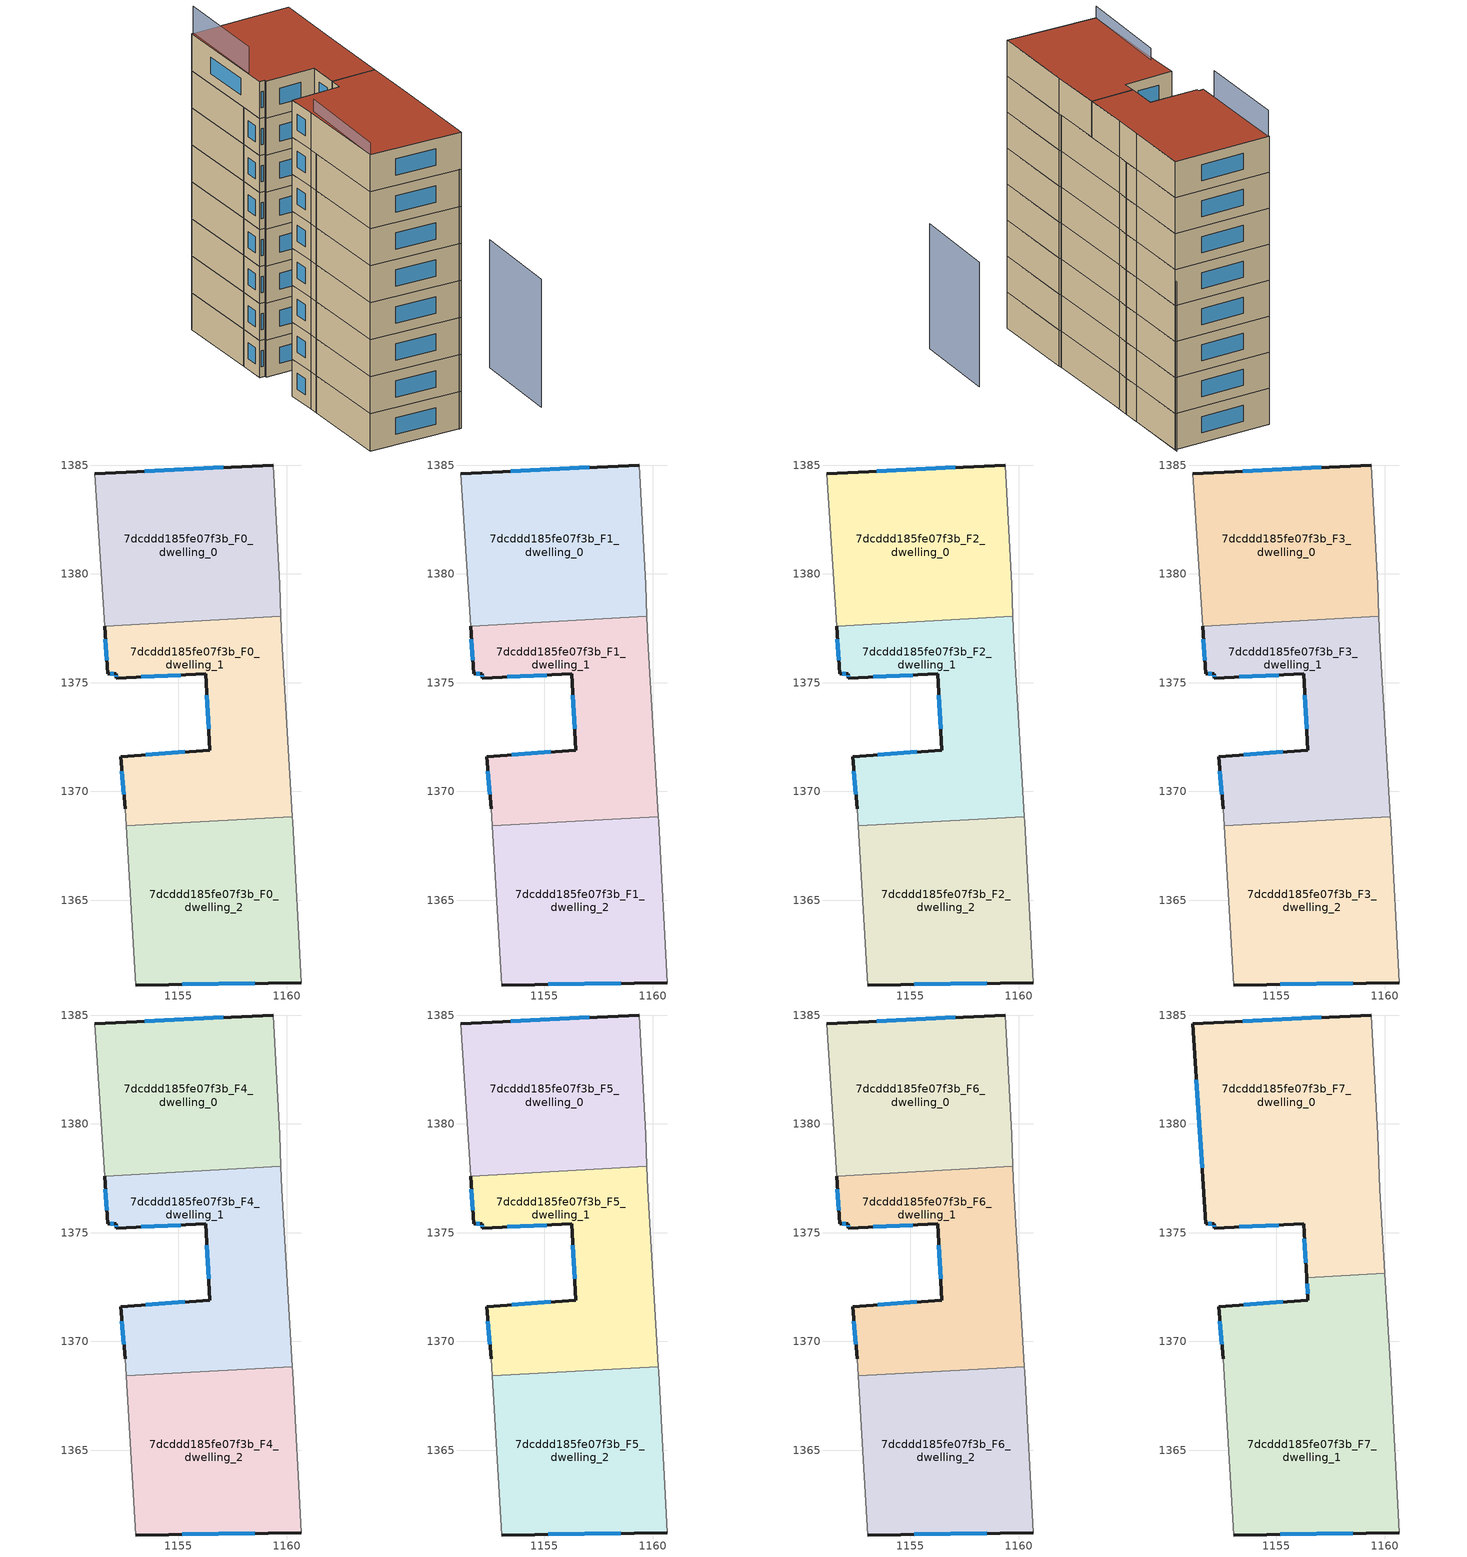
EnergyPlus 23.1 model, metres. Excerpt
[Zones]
7dcddd185fe07f3b_F0_dwelling_0
 floor ground (EU_floor_Construction): 1159.37,1385.01 1159.67,1379.51 1159.73,1378.05 1151.62,1377.61 1151.17,1384.61 z0
 wall outside (EU_wall_Construction): 1159.37,1385.01 1151.17,1384.61 z0:3
 wall adiabatic (EU_wall_Construction): 1151.17,1384.61 1151.62,1377.61 / 1159.73,1378.05 1159.67,1379.51 1159.37,1385.01 z0:3
 wall to 7dcddd185fe07f3b_F0_dwelling_1 (EU_wall_Construction): 1151.62,1377.61 1159.73,1378.05 z0:3
 window (EU_Window_Construction): 1157.07,1384.9 1153.46,1384.73 z0.84:2.16
7dcddd185fe07f3b_F0_dwelling_1
 floor ground (EU_floor_Construction): 1159.73,1378.05 1159.77,1377.01 1160.25,1368.84 1152.61,1368.42 1152.56,1369.2 1152.36,1371.61 1156.46,1371.9 1156.27,1375.41 1152.16,1375.21 1152.16,1375.41 1151.76,1375.41 1151.62,1377.61 z0
 wall outside (EU_wall_Construction): 1151.62,1377.61 1151.76,1375.41 1152.16,1375.41 1152.16,1375.21 1156.27,1375.41 1156.46,1371.9 1152.36,1371.61 1152.56,1369.2 z0:3
 wall adiabatic (EU_wall_Construction): 1152.56,1369.2 1152.61,1368.42 / 1160.25,1368.84 1159.77,1377.01 1159.73,1378.05 z0:3
 wall to 7dcddd185fe07f3b_F0_dwelling_2 (EU_wall_Construction): 1152.61,1368.42 1160.25,1368.84 z0:3
 window (EU_Window_Construction): 1152.42,1370.93 1152.51,1369.88 / 1155.32,1371.82 1153.51,1371.69 / 1156.32,1374.43 1156.41,1372.88 / 1153.31,1375.26 1155.12,1375.35 / 1152.16,1375.35 1152.16,1375.26 / 1151.88,1375.41 1152.05,1375.41 / 1151.66,1376.99 1151.72,1376.02 z0.84:2.16
7dcddd185fe07f3b_F0_dwelling_2
 floor ground (EU_floor_Construction): 1160.25,1368.84 1160.27,1368.6 1160.67,1361.2 1153.06,1361.1 1152.61,1368.42 z0
 wall outside (EU_wall_Construction): 1153.06,1361.1 1160.67,1361.2 z0:3
 wall adiabatic (EU_wall_Construction): 1152.61,1368.42 1153.06,1361.1 / 1160.67,1361.2 1160.27,1368.6 1160.25,1368.84 z0:3
 window (EU_Window_Construction): 1155.19,1361.12 1158.53,1361.17 z0.84:2.16
7dcddd185fe07f3b_F1_dwelling_0
 floor to 7dcddd185fe07f3b_F0_dwelling_0 (EU_floor_Construction): 1159.37,1385.01 1159.67,1379.51 1159.73,1378.05 1151.62,1377.61 1151.17,1384.61 z3
 wall outside (EU_wall_Construction): 1159.37,1385.01 1151.17,1384.61 z3:6
 wall adiabatic (EU_wall_Construction): 1151.17,1384.61 1151.62,1377.61 / 1159.73,1378.05 1159.67,1379.51 1159.37,1385.01 z3:6
 wall to 7dcddd185fe07f3b_F1_dwelling_1 (EU_wall_Construction): 1151.62,1377.61 1159.73,1378.05 z3:6
 window (EU_Window_Construction): 1157.07,1384.9 1153.46,1384.73 z3.84:5.16
7dcddd185fe07f3b_F1_dwelling_1
 floor to 7dcddd185fe07f3b_F0_dwelling_1 (EU_floor_Construction): 1159.73,1378.05 1159.77,1377.01 1160.25,1368.84 1152.61,1368.42 1152.56,1369.2 1152.36,1371.61 1156.46,1371.9 1156.27,1375.41 1152.16,1375.21 1152.16,1375.41 1151.76,1375.41 1151.62,1377.61 z3
 wall outside (EU_wall_Construction): 1151.62,1377.61 1151.76,1375.41 1152.16,1375.41 1152.16,1375.21 1156.27,1375.41 1156.46,1371.9 1152.36,1371.61 1152.56,1369.2 z3:6
 wall adiabatic (EU_wall_Construction): 1152.56,1369.2 1152.61,1368.42 / 1160.25,1368.84 1159.77,1377.01 1159.73,1378.05 z3:6
 wall to 7dcddd185fe07f3b_F1_dwelling_2 (EU_wall_Construction): 1152.61,1368.42 1160.25,1368.84 z3:6
 window (EU_Window_Construction): 1152.42,1370.93 1152.51,1369.88 / 1155.32,1371.82 1153.51,1371.69 / 1156.32,1374.43 1156.41,1372.88 / 1153.31,1375.26 1155.12,1375.35 / 1152.16,1375.35 1152.16,1375.26 / 1151.88,1375.41 1152.05,1375.41 / 1151.66,1376.99 1151.72,1376.02 z3.84:5.16
7dcddd185fe07f3b_F1_dwelling_2
 floor to 7dcddd185fe07f3b_F0_dwelling_2 (EU_floor_Construction): 1160.25,1368.84 1160.27,1368.6 1160.67,1361.2 1153.06,1361.1 1152.61,1368.42 z3
 wall outside (EU_wall_Construction): 1153.06,1361.1 1160.67,1361.2 z3:6
 wall adiabatic (EU_wall_Construction): 1152.61,1368.42 1153.06,1361.1 / 1160.67,1361.2 1160.27,1368.6 1160.25,1368.84 z3:6
 window (EU_Window_Construction): 1155.19,1361.12 1158.53,1361.17 z3.84:5.16
7dcddd185fe07f3b_F2_dwelling_0
 floor to 7dcddd185fe07f3b_F1_dwelling_0 (EU_floor_Construction): 1159.37,1385.01 1159.67,1379.51 1159.73,1378.05 1151.62,1377.61 1151.17,1384.61 z6
 wall outside (EU_wall_Construction): 1159.37,1385.01 1151.17,1384.61 z6:9
 wall adiabatic (EU_wall_Construction): 1151.17,1384.61 1151.62,1377.61 / 1159.73,1378.05 1159.67,1379.51 1159.37,1385.01 z6:9
 wall to 7dcddd185fe07f3b_F2_dwelling_1 (EU_wall_Construction): 1151.62,1377.61 1159.73,1378.05 z6:9
 window (EU_Window_Construction): 1157.07,1384.9 1153.46,1384.73 z6.84:8.16
7dcddd185fe07f3b_F2_dwelling_1
 floor to 7dcddd185fe07f3b_F1_dwelling_1 (EU_floor_Construction): 1159.73,1378.05 1159.77,1377.01 1160.25,1368.84 1152.61,1368.42 1152.56,1369.2 1152.36,1371.61 1156.46,1371.9 1156.27,1375.41 1152.16,1375.21 1152.16,1375.41 1151.76,1375.41 1151.62,1377.61 z6
 wall outside (EU_wall_Construction): 1151.62,1377.61 1151.76,1375.41 1152.16,1375.41 1152.16,1375.21 1156.27,1375.41 1156.46,1371.9 1152.36,1371.61 1152.56,1369.2 z6:9
 wall adiabatic (EU_wall_Construction): 1152.56,1369.2 1152.61,1368.42 / 1160.25,1368.84 1159.77,1377.01 1159.73,1378.05 z6:9
 wall to 7dcddd185fe07f3b_F2_dwelling_2 (EU_wall_Construction): 1152.61,1368.42 1160.25,1368.84 z6:9
 window (EU_Window_Construction): 1152.42,1370.93 1152.51,1369.88 / 1155.32,1371.82 1153.51,1371.69 / 1156.32,1374.43 1156.41,1372.88 / 1153.31,1375.26 1155.12,1375.35 / 1152.16,1375.35 1152.16,1375.26 / 1151.88,1375.41 1152.05,1375.41 / 1151.66,1376.99 1151.72,1376.02 z6.84:8.16
7dcddd185fe07f3b_F2_dwelling_2
 floor to 7dcddd185fe07f3b_F1_dwelling_2 (EU_floor_Construction): 1160.25,1368.84 1160.27,1368.6 1160.67,1361.2 1153.06,1361.1 1152.61,1368.42 z6
 wall outside (EU_wall_Construction): 1153.06,1361.1 1160.67,1361.2 z6:9
 wall adiabatic (EU_wall_Construction): 1152.61,1368.42 1153.06,1361.1 / 1160.67,1361.2 1160.27,1368.6 1160.25,1368.84 z6:9
 window (EU_Window_Construction): 1155.19,1361.12 1158.53,1361.17 z6.84:8.16
7dcddd185fe07f3b_F3_dwelling_0
 floor to 7dcddd185fe07f3b_F2_dwelling_0 (EU_floor_Construction): 1159.37,1385.01 1159.67,1379.51 1159.73,1378.05 1151.62,1377.61 1151.17,1384.61 z9
 wall outside (EU_wall_Construction): 1159.37,1385.01 1151.17,1384.61 z9:12
 wall adiabatic (EU_wall_Construction): 1151.17,1384.61 1151.62,1377.61 / 1159.73,1378.05 1159.67,1379.51 1159.37,1385.01 z9:12
 wall to 7dcddd185fe07f3b_F3_dwelling_1 (EU_wall_Construction): 1151.62,1377.61 1159.73,1378.05 z9:12
 window (EU_Window_Construction): 1157.07,1384.9 1153.46,1384.73 z9.84:11.16
7dcddd185fe07f3b_F3_dwelling_1
 floor to 7dcddd185fe07f3b_F2_dwelling_1 (EU_floor_Construction): 1159.73,1378.05 1159.77,1377.01 1160.25,1368.84 1152.61,1368.42 1152.56,1369.2 1152.36,1371.61 1156.46,1371.9 1156.27,1375.41 1152.16,1375.21 1152.16,1375.41 1151.76,1375.41 1151.62,1377.61 z9
 wall outside (EU_wall_Construction): 1151.62,1377.61 1151.76,1375.41 1152.16,1375.41 1152.16,1375.21 1156.27,1375.41 1156.46,1371.9 1152.36,1371.61 1152.56,1369.2 z9:12
 wall adiabatic (EU_wall_Construction): 1152.56,1369.2 1152.61,1368.42 / 1160.25,1368.84 1159.77,1377.01 1159.73,1378.05 z9:12
 wall to 7dcddd185fe07f3b_F3_dwelling_2 (EU_wall_Construction): 1152.61,1368.42 1160.25,1368.84 z9:12
 window (EU_Window_Construction): 1152.42,1370.93 1152.51,1369.88 / 1155.32,1371.82 1153.51,1371.69 / 1156.32,1374.43 1156.41,1372.88 / 1153.31,1375.26 1155.12,1375.35 / 1152.16,1375.35 1152.16,1375.26 / 1151.88,1375.41 1152.05,1375.41 / 1151.66,1376.99 1151.72,1376.02 z9.84:11.16
7dcddd185fe07f3b_F3_dwelling_2
 floor to 7dcddd185fe07f3b_F2_dwelling_2 (EU_floor_Construction): 1160.25,1368.84 1160.27,1368.6 1160.67,1361.2 1153.06,1361.1 1152.61,1368.42 z9
 wall outside (EU_wall_Construction): 1153.06,1361.1 1160.67,1361.2 z9:12
 wall adiabatic (EU_wall_Construction): 1152.61,1368.42 1153.06,1361.1 / 1160.67,1361.2 1160.27,1368.6 1160.25,1368.84 z9:12
 window (EU_Window_Construction): 1155.19,1361.12 1158.53,1361.17 z9.84:11.16
7dcddd185fe07f3b_F4_dwelling_0
 floor to 7dcddd185fe07f3b_F3_dwelling_0 (EU_floor_Construction): 1159.37,1385.01 1159.67,1379.51 1159.73,1378.05 1151.62,1377.61 1151.17,1384.61 z12
 wall outside (EU_wall_Construction): 1159.37,1385.01 1151.17,1384.61 z12:15
 wall adiabatic (EU_wall_Construction): 1151.17,1384.61 1151.62,1377.61 / 1159.73,1378.05 1159.67,1379.51 1159.37,1385.01 z12:15
 wall to 7dcddd185fe07f3b_F4_dwelling_1 (EU_wall_Construction): 1151.62,1377.61 1159.73,1378.05 z12:15
 window (EU_Window_Construction): 1157.07,1384.9 1153.46,1384.73 z12.84:14.16
7dcddd185fe07f3b_F4_dwelling_1
 floor to 7dcddd185fe07f3b_F3_dwelling_1 (EU_floor_Construction): 1159.73,1378.05 1159.77,1377.01 1160.25,1368.84 1152.61,1368.42 1152.56,1369.2 1152.36,1371.61 1156.46,1371.9 1156.27,1375.41 1152.16,1375.21 1152.16,1375.41 1151.76,1375.41 1151.62,1377.61 z12
 wall outside (EU_wall_Construction): 1151.62,1377.61 1151.76,1375.41 1152.16,1375.41 1152.16,1375.21 1156.27,1375.41 1156.46,1371.9 1152.36,1371.61 1152.56,1369.2 z12:15
 wall adiabatic (EU_wall_Construction): 1152.56,1369.2 1152.61,1368.42 / 1160.25,1368.84 1159.77,1377.01 1159.73,1378.05 z12:15
 wall to 7dcddd185fe07f3b_F4_dwelling_2 (EU_wall_Construction): 1152.61,1368.42 1160.25,1368.84 z12:15
 window (EU_Window_Construction): 1152.42,1370.93 1152.51,1369.88 / 1155.32,1371.82 1153.51,1371.69 / 1156.32,1374.43 1156.41,1372.88 / 1153.31,1375.26 1155.12,1375.35 / 1152.16,1375.35 1152.16,1375.26 / 1151.88,1375.41 1152.05,1375.41 / 1151.66,1376.99 1151.72,1376.02 z12.84:14.16
7dcddd185fe07f3b_F4_dwelling_2
 floor to 7dcddd185fe07f3b_F3_dwelling_2 (EU_floor_Construction): 1160.25,1368.84 1160.27,1368.6 1160.67,1361.2 1153.06,1361.1 1152.61,1368.42 z12
 wall outside (EU_wall_Construction): 1153.06,1361.1 1160.67,1361.2 z12:15
 wall adiabatic (EU_wall_Construction): 1152.61,1368.42 1153.06,1361.1 / 1160.67,1361.2 1160.27,1368.6 1160.25,1368.84 z12:15
 window (EU_Window_Construction): 1155.19,1361.12 1158.53,1361.17 z12.84:14.16
7dcddd185fe07f3b_F5_dwelling_0
 floor to 7dcddd185fe07f3b_F4_dwelling_0 (EU_floor_Construction): 1159.37,1385.01 1159.67,1379.51 1159.73,1378.05 1151.62,1377.61 1151.17,1384.61 z15
 wall outside (EU_wall_Construction): 1159.37,1385.01 1151.17,1384.61 z15:18
 wall adiabatic (EU_wall_Construction): 1151.17,1384.61 1151.62,1377.61 / 1159.73,1378.05 1159.67,1379.51 1159.37,1385.01 z15:18
 wall to 7dcddd185fe07f3b_F5_dwelling_1 (EU_wall_Construction): 1151.62,1377.61 1159.73,1378.05 z15:18
 window (EU_Window_Construction): 1157.07,1384.9 1153.46,1384.73 z15.84:17.16
7dcddd185fe07f3b_F5_dwelling_1
 floor to 7dcddd185fe07f3b_F4_dwelling_1 (EU_floor_Construction): 1159.73,1378.05 1159.77,1377.01 1160.25,1368.84 1152.61,1368.42 1152.56,1369.2 1152.36,1371.61 1156.46,1371.9 1156.27,1375.41 1152.16,1375.21 1152.16,1375.41 1151.76,1375.41 1151.62,1377.61 z15
 wall outside (EU_wall_Construction): 1151.62,1377.61 1151.76,1375.41 1152.16,1375.41 1152.16,1375.21 1156.27,1375.41 1156.46,1371.9 1152.36,1371.61 1152.56,1369.2 z15:18
 wall adiabatic (EU_wall_Construction): 1152.56,1369.2 1152.61,1368.42 / 1160.25,1368.84 1159.77,1377.01 1159.73,1378.05 z15:18
 wall to 7dcddd185fe07f3b_F5_dwelling_2 (EU_wall_Construction): 1152.61,1368.42 1160.25,1368.84 z15:18
 window (EU_Window_Construction): 1152.42,1370.93 1152.51,1369.88 / 1155.32,1371.82 1153.51,1371.69 / 1156.32,1374.43 1156.41,1372.88 / 1153.31,1375.26 1155.12,1375.35 / 1152.16,1375.35 1152.16,1375.26 / 1151.88,1375.41 1152.05,1375.41 / 1151.66,1376.99 1151.72,1376.02 z15.84:17.16
7dcddd185fe07f3b_F5_dwelling_2
 floor to 7dcddd185fe07f3b_F4_dwelling_2 (EU_floor_Construction): 1160.25,1368.84 1160.27,1368.6 1160.67,1361.2 1153.06,1361.1 1152.61,1368.42 z15
 wall outside (EU_wall_Construction): 1153.06,1361.1 1160.67,1361.2 z15:18
 wall adiabatic (EU_wall_Construction): 1152.61,1368.42 1153.06,1361.1 / 1160.67,1361.2 1160.27,1368.6 1160.25,1368.84 z15:18
 window (EU_Window_Construction): 1155.19,1361.12 1158.53,1361.17 z15.84:17.16
7dcddd185fe07f3b_F6_dwelling_0
 floor to 7dcddd185fe07f3b_F5_dwelling_0 (EU_floor_Construction): 1159.37,1385.01 1159.67,1379.51 1159.73,1378.05 1151.62,1377.61 1151.17,1384.61 z18
 wall outside (EU_wall_Construction): 1159.37,1385.01 1151.17,1384.61 z18:21
 wall adiabatic (EU_wall_Construction): 1151.17,1384.61 1151.62,1377.61 / 1159.73,1378.05 1159.67,1379.51 1159.37,1385.01 z18:21
 wall to 7dcddd185fe07f3b_F6_dwelling_1 (EU_wall_Construction): 1151.62,1377.61 1159.73,1378.05 z18:21
 window (EU_Window_Construction): 1157.07,1384.9 1153.46,1384.73 z18.84:20.16
7dcddd185fe07f3b_F6_dwelling_1
 floor to 7dcddd185fe07f3b_F5_dwelling_1 (EU_floor_Construction): 1159.73,1378.05 1159.77,1377.01 1160.25,1368.84 1152.61,1368.42 1152.56,1369.2 1152.36,1371.61 1156.46,1371.9 1156.27,1375.41 1152.16,1375.21 1152.16,1375.41 1151.76,1375.41 1151.62,1377.61 z18
 wall outside (EU_wall_Construction): 1151.62,1377.61 1151.76,1375.41 1152.16,1375.41 1152.16,1375.21 1156.27,1375.41 1156.46,1371.9 1152.36,1371.61 1152.56,1369.2 z18:21
 wall adiabatic (EU_wall_Construction): 1152.56,1369.2 1152.61,1368.42 / 1160.25,1368.84 1159.77,1377.01 1159.73,1378.05 z18:21
 wall to 7dcddd185fe07f3b_F6_dwelling_2 (EU_wall_Construction): 1152.61,1368.42 1160.25,1368.84 z18:21
 window (EU_Window_Construction): 1152.42,1370.93 1152.51,1369.88 / 1155.32,1371.82 1153.51,1371.69 / 1156.32,1374.43 1156.41,1372.88 / 1153.31,1375.26 1155.12,1375.35 / 1152.16,1375.35 1152.16,1375.26 / 1151.88,1375.41 1152.05,1375.41 / 1151.66,1376.99 1151.72,1376.02 z18.84:20.16
7dcddd185fe07f3b_F6_dwelling_2
 floor to 7dcddd185fe07f3b_F5_dwelling_2 (EU_floor_Construction): 1160.25,1368.84 1160.27,1368.6 1160.67,1361.2 1153.06,1361.1 1152.61,1368.42 z18
 wall outside (EU_wall_Construction): 1153.06,1361.1 1160.67,1361.2 z18:21
 wall adiabatic (EU_wall_Construction): 1152.61,1368.42 1153.06,1361.1 / 1160.67,1361.2 1160.27,1368.6 1160.25,1368.84 z18:21
 window (EU_Window_Construction): 1155.19,1361.12 1158.53,1361.17 z18.84:20.16
7dcddd185fe07f3b_F7_dwelling_0
 floor to 7dcddd185fe07f3b_F6_dwelling_0 (EU_floor_Construction): 1159.37,1385.01 1159.67,1379.51 1159.73,1378.05 1151.62,1377.61 1151.17,1384.61 z21
 floor to 7dcddd185fe07f3b_F6_dwelling_1 (EU_floor_Construction): 1159.73,1378.05 1159.77,1377.01 1160,1373.13 1156.41,1372.93 1156.27,1375.41 1152.16,1375.21 1152.16,1375.41 1151.76,1375.41 1151.62,1377.61 z21
 wall outside (EU_wall_Construction): 1159.37,1385.01 1151.17,1384.61 1151.76,1375.41 1152.16,1375.41 1152.16,1375.21 1156.27,1375.41 1156.41,1372.93 z21:24
 wall to 7dcddd185fe07f3b_F7_dwelling_1 (EU_wall_Construction): 1156.41,1372.93 1160,1373.13 z21:24
 wall adiabatic (EU_wall_Construction): 1160,1373.13 1159.77,1377.01 1159.67,1379.51 1159.37,1385.01 z21:24
 window (EU_Window_Construction): 1156.31,1374.71 1156.37,1373.63 / 1153.31,1375.26 1155.12,1375.35 / 1152.16,1375.35 1152.16,1375.26 / 1151.88,1375.41 1152.05,1375.41 / 1151.33,1382.03 1151.6,1377.99 / 1157.07,1384.9 1153.46,1384.73 z21.84:23.16
 roof outside (EU_roof_Construction): 1160,1373.13 1159.77,1377.01 1159.67,1379.51 1159.37,1385.01 1151.17,1384.61 1151.76,1375.41 1152.16,1375.41 1152.16,1375.21 1156.27,1375.41 1156.41,1372.93 z24
7dcddd185fe07f3b_F7_dwelling_1
 floor to 7dcddd185fe07f3b_F6_dwelling_1 (EU_floor_Construction): 1160,1373.13 1160.25,1368.84 1152.61,1368.42 1152.56,1369.2 1152.36,1371.61 1156.46,1371.9 1156.41,1372.93 z21
 floor to 7dcddd185fe07f3b_F6_dwelling_2 (EU_floor_Construction): 1160.25,1368.84 1160.27,1368.6 1160.67,1361.2 1153.06,1361.1 1152.61,1368.42 z21
 wall outside (EU_wall_Construction): 1156.41,1372.93 1156.46,1371.9 1152.36,1371.61 1152.56,1369.2 / 1153.06,1361.1 1160.67,1361.2 z21:24
 wall adiabatic (EU_wall_Construction): 1152.56,1369.2 1153.06,1361.1 / 1160.67,1361.2 1160.27,1368.6 1160,1373.13 z21:24
 window (EU_Window_Construction): 1152.42,1370.93 1152.51,1369.88 / 1155.32,1371.82 1153.51,1371.69 / 1156.42,1372.64 1156.45,1372.19 / 1155.19,1361.12 1158.53,1361.17 z21.84:23.16
 roof outside (EU_roof_Construction): 1160.67,1361.2 1160.27,1368.6 1160,1373.13 1156.41,1372.93 1156.46,1371.9 1152.36,1371.61 1152.56,1369.2 1153.06,1361.1 z24
shading: 1152.85,1369.21 1153.06,1361.1 z0:25; 1167.36,1361.38 1167.17,1368.8 z0:10.4; 1151.29,1384.62 1151.66,1376.91 z0:26.2; 1160.43,1361.09 1159.67,1379.37 z0:21.1; 1159.66,1379.24 1159.36,1385.24 z0:14.1
[Building]
EU S2 Campaign: North Axis=0; Terrain=City; Solar Distribution=FullExterior
[Site:Location]
Lyon-Bron: Latitude=45.75; Longitude=5; Time Zone=1; Elevation=198
[SizingPeriod:WeatherFileDays]
AnnualSizingPeriod: Begin Month=1; Begin Day of Month=1; End Month=12; End Day of Month=31; Day of Week for Start Day=Monday; Use Weather File Daylight Saving Period=No; Use Weather File Rain and Snow Indicators=No
[MATERIAL]
EU_InternalMass_Material: Roughness=MediumRough; Thickness=0.1; Conductivity=1; Density=1800; Specific Heat=900; Thermal Absorptance=0.9; Solar Absorptance=0.7; Visible Absorptance=0.7
[MATERIAL:NOMASS] Roughness=MediumRough; Thermal Absorptance=0.9; Solar Absorptance=0.7; Visible Absorptance=0.7
Name | Thermal Resistance
EU_wall_NoMass | 0.776494
EU_roof_NoMass | 0.486893
EU_floor_NoMass | 0.421597
[WINDOWMATERIAL:SIMPLEGLAZINGSYSTEM]
EU_Window_SimpleGlazing: UFactor=4.24961; Solar Heat Gain Coefficient=0.83; Visible Transmittance=0.83
[CONSTRUCTION]
EU_wall_Construction: EU_wall_NoMass
EU_roof_Construction: EU_roof_NoMass
EU_floor_Construction: EU_floor_NoMass
EU_Window_Construction: EU_Window_SimpleGlazing
EU_InternalMass_Construction: EU_InternalMass_Material
[ZONE] Type=1; Multiplier=1; Ceiling Height=autocalculate; Floor Area=autocalculate; Part of Total Floor Area=Yes
Name | Volume
7dcddd185fe07f3b_F0_dwelling_0; 7dcddd185fe07f3b_F1_dwelling_0; 7dcddd185fe07f3b_F2_dwelling_0; 7dcddd185fe07f3b_F3_dwelling_0; 7dcddd185fe07f3b_F4_dwelling_0; 7dcddd185fe07f3b_F5_dwelling_0; 7dcddd185fe07f3b_F6_dwelling_0 | 171.617
7dcddd185fe07f3b_F7_dwelling_0 | 257.425
7dcddd185fe07f3b_F0_dwelling_1; 7dcddd185fe07f3b_F1_dwelling_1; 7dcddd185fe07f3b_F2_dwelling_1; 7dcddd185fe07f3b_F3_dwelling_1; 7dcddd185fe07f3b_F4_dwelling_1; 7dcddd185fe07f3b_F5_dwelling_1; 7dcddd185fe07f3b_F6_dwelling_1 | 171.634
7dcddd185fe07f3b_F7_dwelling_1 | 257.431
7dcddd185fe07f3b_F0_dwelling_2; 7dcddd185fe07f3b_F1_dwelling_2; 7dcddd185fe07f3b_F2_dwelling_2; 7dcddd185fe07f3b_F3_dwelling_2; 7dcddd185fe07f3b_F4_dwelling_2; 7dcddd185fe07f3b_F5_dwelling_2; 7dcddd185fe07f3b_F6_dwelling_2 | 171.609
[INTERNALMASS] Construction=EU_InternalMass_Construction
Name | Zone or ZoneList | Surface Area
7dcddd185fe07f3b_F0_dwelling_0_EU_InternalMass | 7dcddd185fe07f3b_F0_dwelling_0 | 57.2058
7dcddd185fe07f3b_F0_dwelling_1_EU_InternalMass | 7dcddd185fe07f3b_F0_dwelling_1 | 57.2114
7dcddd185fe07f3b_F0_dwelling_2_EU_InternalMass | 7dcddd185fe07f3b_F0_dwelling_2 | 57.2032
7dcddd185fe07f3b_F1_dwelling_0_EU_InternalMass | 7dcddd185fe07f3b_F1_dwelling_0 | 57.2058
7dcddd185fe07f3b_F1_dwelling_1_EU_InternalMass | 7dcddd185fe07f3b_F1_dwelling_1 | 57.2114
7dcddd185fe07f3b_F1_dwelling_2_EU_InternalMass | 7dcddd185fe07f3b_F1_dwelling_2 | 57.2032
7dcddd185fe07f3b_F2_dwelling_0_EU_InternalMass | 7dcddd185fe07f3b_F2_dwelling_0 | 57.2058
7dcddd185fe07f3b_F2_dwelling_1_EU_InternalMass | 7dcddd185fe07f3b_F2_dwelling_1 | 57.2114
7dcddd185fe07f3b_F2_dwelling_2_EU_InternalMass | 7dcddd185fe07f3b_F2_dwelling_2 | 57.2032
7dcddd185fe07f3b_F3_dwelling_0_EU_InternalMass | 7dcddd185fe07f3b_F3_dwelling_0 | 57.2058
7dcddd185fe07f3b_F3_dwelling_1_EU_InternalMass | 7dcddd185fe07f3b_F3_dwelling_1 | 57.2114
7dcddd185fe07f3b_F3_dwelling_2_EU_InternalMass | 7dcddd185fe07f3b_F3_dwelling_2 | 57.2032
7dcddd185fe07f3b_F4_dwelling_0_EU_InternalMass | 7dcddd185fe07f3b_F4_dwelling_0 | 57.2058
7dcddd185fe07f3b_F4_dwelling_1_EU_InternalMass | 7dcddd185fe07f3b_F4_dwelling_1 | 57.2114
7dcddd185fe07f3b_F4_dwelling_2_EU_InternalMass | 7dcddd185fe07f3b_F4_dwelling_2 | 57.2032
7dcddd185fe07f3b_F5_dwelling_0_EU_InternalMass | 7dcddd185fe07f3b_F5_dwelling_0 | 57.2058
7dcddd185fe07f3b_F5_dwelling_1_EU_InternalMass | 7dcddd185fe07f3b_F5_dwelling_1 | 57.2114
7dcddd185fe07f3b_F5_dwelling_2_EU_InternalMass | 7dcddd185fe07f3b_F5_dwelling_2 | 57.2032
7dcddd185fe07f3b_F6_dwelling_0_EU_InternalMass | 7dcddd185fe07f3b_F6_dwelling_0 | 57.2058
7dcddd185fe07f3b_F6_dwelling_1_EU_InternalMass | 7dcddd185fe07f3b_F6_dwelling_1 | 57.2114
7dcddd185fe07f3b_F6_dwelling_2_EU_InternalMass | 7dcddd185fe07f3b_F6_dwelling_2 | 57.2032
7dcddd185fe07f3b_F7_dwelling_0_EU_InternalMass | 7dcddd185fe07f3b_F7_dwelling_0 | 85.8089
7dcddd185fe07f3b_F7_dwelling_1_EU_InternalMass | 7dcddd185fe07f3b_F7_dwelling_1 | 85.8101
[OTHEREQUIPMENT] Fuel Type=Electricity; Design Level Calculation Method=Watts/Area; Power per Zone Floor Area=1; Fraction Latent=0; Fraction Radiant=0; Fraction Lost=0; Carbon Dioxide Generation Rate=0; EndUse Subcategory=EU_Step8_InternalGains
Name | Zone or ZoneList or Space or SpaceList | Schedule
EU_Step8_InternalGain_7dcddd185fe07f3b_F0_dwelling_0_f000 | 7dcddd185fe07f3b_F0_dwelling_0 | EU_Step8_GainSchedule_7dcddd185fe07f3b_F0_dwelling_0_f000
EU_Step8_InternalGain_7dcddd185fe07f3b_F0_dwelling_1_f000 | 7dcddd185fe07f3b_F0_dwelling_1 | EU_Step8_GainSchedule_7dcddd185fe07f3b_F0_dwelling_1_f000
EU_Step8_InternalGain_7dcddd185fe07f3b_F0_dwelling_2_f000 | 7dcddd185fe07f3b_F0_dwelling_2 | EU_Step8_GainSchedule_7dcddd185fe07f3b_F0_dwelling_2_f000
EU_Step8_InternalGain_7dcddd185fe07f3b_F1_dwelling_0_f000 | 7dcddd185fe07f3b_F1_dwelling_0 | EU_Step8_GainSchedule_7dcddd185fe07f3b_F1_dwelling_0_f000
EU_Step8_InternalGain_7dcddd185fe07f3b_F1_dwelling_1_f000 | 7dcddd185fe07f3b_F1_dwelling_1 | EU_Step8_GainSchedule_7dcddd185fe07f3b_F1_dwelling_1_f000
EU_Step8_InternalGain_7dcddd185fe07f3b_F1_dwelling_2_f000 | 7dcddd185fe07f3b_F1_dwelling_2 | EU_Step8_GainSchedule_7dcddd185fe07f3b_F1_dwelling_2_f000
EU_Step8_InternalGain_7dcddd185fe07f3b_F2_dwelling_0_f000 | 7dcddd185fe07f3b_F2_dwelling_0 | EU_Step8_GainSchedule_7dcddd185fe07f3b_F2_dwelling_0_f000
EU_Step8_InternalGain_7dcddd185fe07f3b_F2_dwelling_1_f000 | 7dcddd185fe07f3b_F2_dwelling_1 | EU_Step8_GainSchedule_7dcddd185fe07f3b_F2_dwelling_1_f000
EU_Step8_InternalGain_7dcddd185fe07f3b_F2_dwelling_2_f000 | 7dcddd185fe07f3b_F2_dwelling_2 | EU_Step8_GainSchedule_7dcddd185fe07f3b_F2_dwelling_2_f000
EU_Step8_InternalGain_7dcddd185fe07f3b_F3_dwelling_0_f000 | 7dcddd185fe07f3b_F3_dwelling_0 | EU_Step8_GainSchedule_7dcddd185fe07f3b_F3_dwelling_0_f000
EU_Step8_InternalGain_7dcddd185fe07f3b_F3_dwelling_1_f000 | 7dcddd185fe07f3b_F3_dwelling_1 | EU_Step8_GainSchedule_7dcddd185fe07f3b_F3_dwelling_1_f000
EU_Step8_InternalGain_7dcddd185fe07f3b_F3_dwelling_2_f000 | 7dcddd185fe07f3b_F3_dwelling_2 | EU_Step8_GainSchedule_7dcddd185fe07f3b_F3_dwelling_2_f000
EU_Step8_InternalGain_7dcddd185fe07f3b_F4_dwelling_0_f000 | 7dcddd185fe07f3b_F4_dwelling_0 | EU_Step8_GainSchedule_7dcddd185fe07f3b_F4_dwelling_0_f000
EU_Step8_InternalGain_7dcddd185fe07f3b_F4_dwelling_1_f000 | 7dcddd185fe07f3b_F4_dwelling_1 | EU_Step8_GainSchedule_7dcddd185fe07f3b_F4_dwelling_1_f000
EU_Step8_InternalGain_7dcddd185fe07f3b_F4_dwelling_2_f000 | 7dcddd185fe07f3b_F4_dwelling_2 | EU_Step8_GainSchedule_7dcddd185fe07f3b_F4_dwelling_2_f000
EU_Step8_InternalGain_7dcddd185fe07f3b_F5_dwelling_0_f000 | 7dcddd185fe07f3b_F5_dwelling_0 | EU_Step8_GainSchedule_7dcddd185fe07f3b_F5_dwelling_0_f000
EU_Step8_InternalGain_7dcddd185fe07f3b_F5_dwelling_1_f000 | 7dcddd185fe07f3b_F5_dwelling_1 | EU_Step8_GainSchedule_7dcddd185fe07f3b_F5_dwelling_1_f000
EU_Step8_InternalGain_7dcddd185fe07f3b_F5_dwelling_2_f000 | 7dcddd185fe07f3b_F5_dwelling_2 | EU_Step8_GainSchedule_7dcddd185fe07f3b_F5_dwelling_2_f000
EU_Step8_InternalGain_7dcddd185fe07f3b_F6_dwelling_0_f000 | 7dcddd185fe07f3b_F6_dwelling_0 | EU_Step8_GainSchedule_7dcddd185fe07f3b_F6_dwelling_0_f000
EU_Step8_InternalGain_7dcddd185fe07f3b_F6_dwelling_1_f000 | 7dcddd185fe07f3b_F6_dwelling_1 | EU_Step8_GainSchedule_7dcddd185fe07f3b_F6_dwelling_1_f000
EU_Step8_InternalGain_7dcddd185fe07f3b_F6_dwelling_2_f000 | 7dcddd185fe07f3b_F6_dwelling_2 | EU_Step8_GainSchedule_7dcddd185fe07f3b_F6_dwelling_2_f000
EU_Step8_InternalGain_7dcddd185fe07f3b_F7_dwelling_0_f000 | 7dcddd185fe07f3b_F7_dwelling_0 | EU_Step8_GainSchedule_7dcddd185fe07f3b_F7_dwelling_0_f000
EU_Step8_InternalGain_7dcddd185fe07f3b_F7_dwelling_1_f000 | 7dcddd185fe07f3b_F7_dwelling_1 | EU_Step8_GainSchedule_7dcddd185fe07f3b_F7_dwelling_1_f000
[ZONEVENTILATION:DESIGNFLOWRATE] Schedule=EU_AlwaysOn; Design Flow Rate Calculation Method=AirChanges/Hour; Air Changes per Hour=0.693814; Ventilation Type=Natural; Fan Pressure Rise=0; Fan Total Efficiency=1; Constant Term Coefficient=1; Temperature Term Coefficient=0; Velocity Term Coefficient=0; Velocity Squared Term Coefficient=0; Minimum Indoor Temperature=-100; Maximum Indoor Temperature=100; Delta Temperature=-100; Minimum Outdoor Temperature=-100; Maximum Outdoor Temperature=100; Maximum Wind Speed=40
Name | Zone or ZoneList or Space or SpaceList
EU_ConstantAir_7dcddd185fe07f3b_F0_dwelling_0 | 7dcddd185fe07f3b_F0_dwelling_0
EU_ConstantAir_7dcddd185fe07f3b_F0_dwelling_1 | 7dcddd185fe07f3b_F0_dwelling_1
EU_ConstantAir_7dcddd185fe07f3b_F0_dwelling_2 | 7dcddd185fe07f3b_F0_dwelling_2
EU_ConstantAir_7dcddd185fe07f3b_F1_dwelling_0 | 7dcddd185fe07f3b_F1_dwelling_0
EU_ConstantAir_7dcddd185fe07f3b_F1_dwelling_1 | 7dcddd185fe07f3b_F1_dwelling_1
EU_ConstantAir_7dcddd185fe07f3b_F1_dwelling_2 | 7dcddd185fe07f3b_F1_dwelling_2
EU_ConstantAir_7dcddd185fe07f3b_F2_dwelling_0 | 7dcddd185fe07f3b_F2_dwelling_0
EU_ConstantAir_7dcddd185fe07f3b_F2_dwelling_1 | 7dcddd185fe07f3b_F2_dwelling_1
EU_ConstantAir_7dcddd185fe07f3b_F2_dwelling_2 | 7dcddd185fe07f3b_F2_dwelling_2
EU_ConstantAir_7dcddd185fe07f3b_F3_dwelling_0 | 7dcddd185fe07f3b_F3_dwelling_0
EU_ConstantAir_7dcddd185fe07f3b_F3_dwelling_1 | 7dcddd185fe07f3b_F3_dwelling_1
EU_ConstantAir_7dcddd185fe07f3b_F3_dwelling_2 | 7dcddd185fe07f3b_F3_dwelling_2
EU_ConstantAir_7dcddd185fe07f3b_F4_dwelling_0 | 7dcddd185fe07f3b_F4_dwelling_0
EU_ConstantAir_7dcddd185fe07f3b_F4_dwelling_1 | 7dcddd185fe07f3b_F4_dwelling_1
EU_ConstantAir_7dcddd185fe07f3b_F4_dwelling_2 | 7dcddd185fe07f3b_F4_dwelling_2
EU_ConstantAir_7dcddd185fe07f3b_F5_dwelling_0 | 7dcddd185fe07f3b_F5_dwelling_0
EU_ConstantAir_7dcddd185fe07f3b_F5_dwelling_1 | 7dcddd185fe07f3b_F5_dwelling_1
EU_ConstantAir_7dcddd185fe07f3b_F5_dwelling_2 | 7dcddd185fe07f3b_F5_dwelling_2
EU_ConstantAir_7dcddd185fe07f3b_F6_dwelling_0 | 7dcddd185fe07f3b_F6_dwelling_0
EU_ConstantAir_7dcddd185fe07f3b_F6_dwelling_1 | 7dcddd185fe07f3b_F6_dwelling_1
EU_ConstantAir_7dcddd185fe07f3b_F6_dwelling_2 | 7dcddd185fe07f3b_F6_dwelling_2
EU_ConstantAir_7dcddd185fe07f3b_F7_dwelling_0 | 7dcddd185fe07f3b_F7_dwelling_0
EU_ConstantAir_7dcddd185fe07f3b_F7_dwelling_1 | 7dcddd185fe07f3b_F7_dwelling_1
[HVACTEMPLATE:THERMOSTAT] Constant Heating Setpoint=20; Constant Cooling Setpoint=50
EU_HeatOnly_7dcddd185fe07f3b_F0_dwelling_0; EU_HeatOnly_7dcddd185fe07f3b_F0_dwelling_1; EU_HeatOnly_7dcddd185fe07f3b_F0_dwelling_2; EU_HeatOnly_7dcddd185fe07f3b_F1_dwelling_0; EU_HeatOnly_7dcddd185fe07f3b_F1_dwelling_1; EU_HeatOnly_7dcddd185fe07f3b_F1_dwelling_2; EU_HeatOnly_7dcddd185fe07f3b_F2_dwelling_0; EU_HeatOnly_7dcddd185fe07f3b_F2_dwelling_1; EU_HeatOnly_7dcddd185fe07f3b_F2_dwelling_2; EU_HeatOnly_7dcddd185fe07f3b_F3_dwelling_0; EU_HeatOnly_7dcddd185fe07f3b_F3_dwelling_1; EU_HeatOnly_7dcddd185fe07f3b_F3_dwelling_2; EU_HeatOnly_7dcddd185fe07f3b_F4_dwelling_0; EU_HeatOnly_7dcddd185fe07f3b_F4_dwelling_1; EU_HeatOnly_7dcddd185fe07f3b_F4_dwelling_2; EU_HeatOnly_7dcddd185fe07f3b_F5_dwelling_0; EU_HeatOnly_7dcddd185fe07f3b_F5_dwelling_1; EU_HeatOnly_7dcddd185fe07f3b_F5_dwelling_2; EU_HeatOnly_7dcddd185fe07f3b_F6_dwelling_0; EU_HeatOnly_7dcddd185fe07f3b_F6_dwelling_1; EU_HeatOnly_7dcddd185fe07f3b_F6_dwelling_2; EU_HeatOnly_7dcddd185fe07f3b_F7_dwelling_0; EU_HeatOnly_7dcddd185fe07f3b_F7_dwelling_1
[HVACTEMPLATE:ZONE:IDEALLOADSAIRSYSTEM] System Availability Schedule=EU_AlwaysOn; Maximum Heating Supply Air Temperature=50; Minimum Cooling Supply Air Temperature=13; Maximum Heating Supply Air Humidity Ratio=0.0156; Minimum Cooling Supply Air Humidity Ratio=0.0077; Heating Limit=NoLimit; Cooling Limit=NoLimit; Heating Availability Schedule=EU_AlwaysOn; Cooling Availability Schedule=EU_CoolingOff; Dehumidification Control Type=ConstantSensibleHeatRatio; Cooling Sensible Heat Ratio=0.7; Dehumidification Setpoint=60; Humidification Control Type=None; Humidification Setpoint=30; Outdoor Air Method=None; Outdoor Air Flow Rate per Person=0.00944; Outdoor Air Flow Rate per Zone Floor Area=0; Outdoor Air Flow Rate per Zone=0; Demand Controlled Ventilation Type=None; Outdoor Air Economizer Type=NoEconomizer; Heat Recovery Type=None; Sensible Heat Recovery Effectiveness=0.7; Latent Heat Recovery Effectiveness=0.65
Name | Template Thermostat
7dcddd185fe07f3b_F0_dwelling_0 | EU_HeatOnly_7dcddd185fe07f3b_F0_dwelling_0
7dcddd185fe07f3b_F0_dwelling_1 | EU_HeatOnly_7dcddd185fe07f3b_F0_dwelling_1
7dcddd185fe07f3b_F0_dwelling_2 | EU_HeatOnly_7dcddd185fe07f3b_F0_dwelling_2
7dcddd185fe07f3b_F1_dwelling_0 | EU_HeatOnly_7dcddd185fe07f3b_F1_dwelling_0
7dcddd185fe07f3b_F1_dwelling_1 | EU_HeatOnly_7dcddd185fe07f3b_F1_dwelling_1
7dcddd185fe07f3b_F1_dwelling_2 | EU_HeatOnly_7dcddd185fe07f3b_F1_dwelling_2
7dcddd185fe07f3b_F2_dwelling_0 | EU_HeatOnly_7dcddd185fe07f3b_F2_dwelling_0
7dcddd185fe07f3b_F2_dwelling_1 | EU_HeatOnly_7dcddd185fe07f3b_F2_dwelling_1
7dcddd185fe07f3b_F2_dwelling_2 | EU_HeatOnly_7dcddd185fe07f3b_F2_dwelling_2
7dcddd185fe07f3b_F3_dwelling_0 | EU_HeatOnly_7dcddd185fe07f3b_F3_dwelling_0
7dcddd185fe07f3b_F3_dwelling_1 | EU_HeatOnly_7dcddd185fe07f3b_F3_dwelling_1
7dcddd185fe07f3b_F3_dwelling_2 | EU_HeatOnly_7dcddd185fe07f3b_F3_dwelling_2
7dcddd185fe07f3b_F4_dwelling_0 | EU_HeatOnly_7dcddd185fe07f3b_F4_dwelling_0
7dcddd185fe07f3b_F4_dwelling_1 | EU_HeatOnly_7dcddd185fe07f3b_F4_dwelling_1
7dcddd185fe07f3b_F4_dwelling_2 | EU_HeatOnly_7dcddd185fe07f3b_F4_dwelling_2
7dcddd185fe07f3b_F5_dwelling_0 | EU_HeatOnly_7dcddd185fe07f3b_F5_dwelling_0
7dcddd185fe07f3b_F5_dwelling_1 | EU_HeatOnly_7dcddd185fe07f3b_F5_dwelling_1
7dcddd185fe07f3b_F5_dwelling_2 | EU_HeatOnly_7dcddd185fe07f3b_F5_dwelling_2
7dcddd185fe07f3b_F6_dwelling_0 | EU_HeatOnly_7dcddd185fe07f3b_F6_dwelling_0
7dcddd185fe07f3b_F6_dwelling_1 | EU_HeatOnly_7dcddd185fe07f3b_F6_dwelling_1
7dcddd185fe07f3b_F6_dwelling_2 | EU_HeatOnly_7dcddd185fe07f3b_F6_dwelling_2
7dcddd185fe07f3b_F7_dwelling_0 | EU_HeatOnly_7dcddd185fe07f3b_F7_dwelling_0
7dcddd185fe07f3b_F7_dwelling_1 | EU_HeatOnly_7dcddd185fe07f3b_F7_dwelling_1
[SIZING:ZONE] Zone Cooling Design Supply Air Temperature Input Method=SupplyAirTemperature; Zone Cooling Design Supply Air Temperature=13; Zone Heating Design Supply Air Temperature Input Method=SupplyAirTemperature; Zone Heating Design Supply Air Temperature=50; Zone Cooling Design Supply Air Humidity Ratio=0.008; Zone Heating Design Supply Air Humidity Ratio=0.008; Cooling Design Air Flow Method=DesignDay; Cooling Design Air Flow Rate=0; Cooling Minimum Air Flow per Zone Floor Area=0.000762; Cooling Minimum Air Flow=0; Cooling Minimum Air Flow Fraction=0.2; Heating Design Air Flow Method=DesignDay; Heating Design Air Flow Rate=0; Heating Maximum Air Flow per Zone Floor Area=0.002032; Heating Maximum Air Flow=0.141576; Heating Maximum Air Flow Fraction=0.3; Account for Dedicated Outdoor Air System=No; Dedicated Outdoor Air System Control Strategy=NeutralSupplyAir; Dedicated Outdoor Air Low Setpoint Temperature for Design=autosize; Dedicated Outdoor Air High Setpoint Temperature for Design=autosize; Zone Load Sizing Method=Sensible Load Only No Latent Load; Zone Latent Cooling Design Supply Air Humidity Ratio Input Method=HumidityRatioDifference; Zone Cooling Design Supply Air Humidity Ratio Difference=0.005; Zone Latent Heating Design Supply Air Humidity Ratio Input Method=HumidityRatioDifference; Zone Humidification Design Supply Air Humidity Ratio Difference=0.005
7dcddd185fe07f3b_F0_dwelling_0; 7dcddd185fe07f3b_F0_dwelling_1; 7dcddd185fe07f3b_F0_dwelling_2; 7dcddd185fe07f3b_F1_dwelling_0; 7dcddd185fe07f3b_F1_dwelling_1; 7dcddd185fe07f3b_F1_dwelling_2; 7dcddd185fe07f3b_F2_dwelling_0; 7dcddd185fe07f3b_F2_dwelling_1; 7dcddd185fe07f3b_F2_dwelling_2; 7dcddd185fe07f3b_F3_dwelling_0; 7dcddd185fe07f3b_F3_dwelling_1; 7dcddd185fe07f3b_F3_dwelling_2; 7dcddd185fe07f3b_F4_dwelling_0; 7dcddd185fe07f3b_F4_dwelling_1; 7dcddd185fe07f3b_F4_dwelling_2; 7dcddd185fe07f3b_F5_dwelling_0; 7dcddd185fe07f3b_F5_dwelling_1; 7dcddd185fe07f3b_F5_dwelling_2; 7dcddd185fe07f3b_F6_dwelling_0; 7dcddd185fe07f3b_F6_dwelling_1; 7dcddd185fe07f3b_F6_dwelling_2; 7dcddd185fe07f3b_F7_dwelling_0; 7dcddd185fe07f3b_F7_dwelling_1
[SCHEDULE:CONSTANT]
Name | Hourly Value
EU_AlwaysOn | 1
EU_CoolingOff | 0
[SCHEDULE:FILE] Column Number=1; Rows to Skip at Top=0; Number of Hours of Data=8760; Column Separator=Comma; Interpolate to Timestep=No; Minutes per Item=60; Adjust Schedule for Daylight Savings=Yes
Name | File
EU_Step8_GainSchedule_7dcddd185fe07f3b_F0_dwelling_0_f000 | ../../schedules/7dcddd185fe07f3b/7dcddd185fe07f3b_F0_dwelling_0_f000_gain.csv
EU_Step8_GainSchedule_7dcddd185fe07f3b_F0_dwelling_1_f000 | ../../schedules/7dcddd185fe07f3b/7dcddd185fe07f3b_F0_dwelling_1_f000_gain.csv
EU_Step8_GainSchedule_7dcddd185fe07f3b_F0_dwelling_2_f000 | ../../schedules/7dcddd185fe07f3b/7dcddd185fe07f3b_F0_dwelling_2_f000_gain.csv
EU_Step8_GainSchedule_7dcddd185fe07f3b_F1_dwelling_0_f000 | ../../schedules/7dcddd185fe07f3b/7dcddd185fe07f3b_F1_dwelling_0_f000_gain.csv
EU_Step8_GainSchedule_7dcddd185fe07f3b_F1_dwelling_1_f000 | ../../schedules/7dcddd185fe07f3b/7dcddd185fe07f3b_F1_dwelling_1_f000_gain.csv
EU_Step8_GainSchedule_7dcddd185fe07f3b_F1_dwelling_2_f000 | ../../schedules/7dcddd185fe07f3b/7dcddd185fe07f3b_F1_dwelling_2_f000_gain.csv
EU_Step8_GainSchedule_7dcddd185fe07f3b_F2_dwelling_0_f000 | ../../schedules/7dcddd185fe07f3b/7dcddd185fe07f3b_F2_dwelling_0_f000_gain.csv
EU_Step8_GainSchedule_7dcddd185fe07f3b_F2_dwelling_1_f000 | ../../schedules/7dcddd185fe07f3b/7dcddd185fe07f3b_F2_dwelling_1_f000_gain.csv
EU_Step8_GainSchedule_7dcddd185fe07f3b_F2_dwelling_2_f000 | ../../schedules/7dcddd185fe07f3b/7dcddd185fe07f3b_F2_dwelling_2_f000_gain.csv
EU_Step8_GainSchedule_7dcddd185fe07f3b_F3_dwelling_0_f000 | ../../schedules/7dcddd185fe07f3b/7dcddd185fe07f3b_F3_dwelling_0_f000_gain.csv
EU_Step8_GainSchedule_7dcddd185fe07f3b_F3_dwelling_1_f000 | ../../schedules/7dcddd185fe07f3b/7dcddd185fe07f3b_F3_dwelling_1_f000_gain.csv
EU_Step8_GainSchedule_7dcddd185fe07f3b_F3_dwelling_2_f000 | ../../schedules/7dcddd185fe07f3b/7dcddd185fe07f3b_F3_dwelling_2_f000_gain.csv
EU_Step8_GainSchedule_7dcddd185fe07f3b_F4_dwelling_0_f000 | ../../schedules/7dcddd185fe07f3b/7dcddd185fe07f3b_F4_dwelling_0_f000_gain.csv
EU_Step8_GainSchedule_7dcddd185fe07f3b_F4_dwelling_1_f000 | ../../schedules/7dcddd185fe07f3b/7dcddd185fe07f3b_F4_dwelling_1_f000_gain.csv
EU_Step8_GainSchedule_7dcddd185fe07f3b_F4_dwelling_2_f000 | ../../schedules/7dcddd185fe07f3b/7dcddd185fe07f3b_F4_dwelling_2_f000_gain.csv
EU_Step8_GainSchedule_7dcddd185fe07f3b_F5_dwelling_0_f000 | ../../schedules/7dcddd185fe07f3b/7dcddd185fe07f3b_F5_dwelling_0_f000_gain.csv
EU_Step8_GainSchedule_7dcddd185fe07f3b_F5_dwelling_1_f000 | ../../schedules/7dcddd185fe07f3b/7dcddd185fe07f3b_F5_dwelling_1_f000_gain.csv
EU_Step8_GainSchedule_7dcddd185fe07f3b_F5_dwelling_2_f000 | ../../schedules/7dcddd185fe07f3b/7dcddd185fe07f3b_F5_dwelling_2_f000_gain.csv
EU_Step8_GainSchedule_7dcddd185fe07f3b_F6_dwelling_0_f000 | ../../schedules/7dcddd185fe07f3b/7dcddd185fe07f3b_F6_dwelling_0_f000_gain.csv
EU_Step8_GainSchedule_7dcddd185fe07f3b_F6_dwelling_1_f000 | ../../schedules/7dcddd185fe07f3b/7dcddd185fe07f3b_F6_dwelling_1_f000_gain.csv
EU_Step8_GainSchedule_7dcddd185fe07f3b_F6_dwelling_2_f000 | ../../schedules/7dcddd185fe07f3b/7dcddd185fe07f3b_F6_dwelling_2_f000_gain.csv
EU_Step8_GainSchedule_7dcddd185fe07f3b_F7_dwelling_0_f000 | ../../schedules/7dcddd185fe07f3b/7dcddd185fe07f3b_F7_dwelling_0_f000_gain.csv
EU_Step8_GainSchedule_7dcddd185fe07f3b_F7_dwelling_1_f000 | ../../schedules/7dcddd185fe07f3b/7dcddd185fe07f3b_F7_dwelling_1_f000_gain.csv
